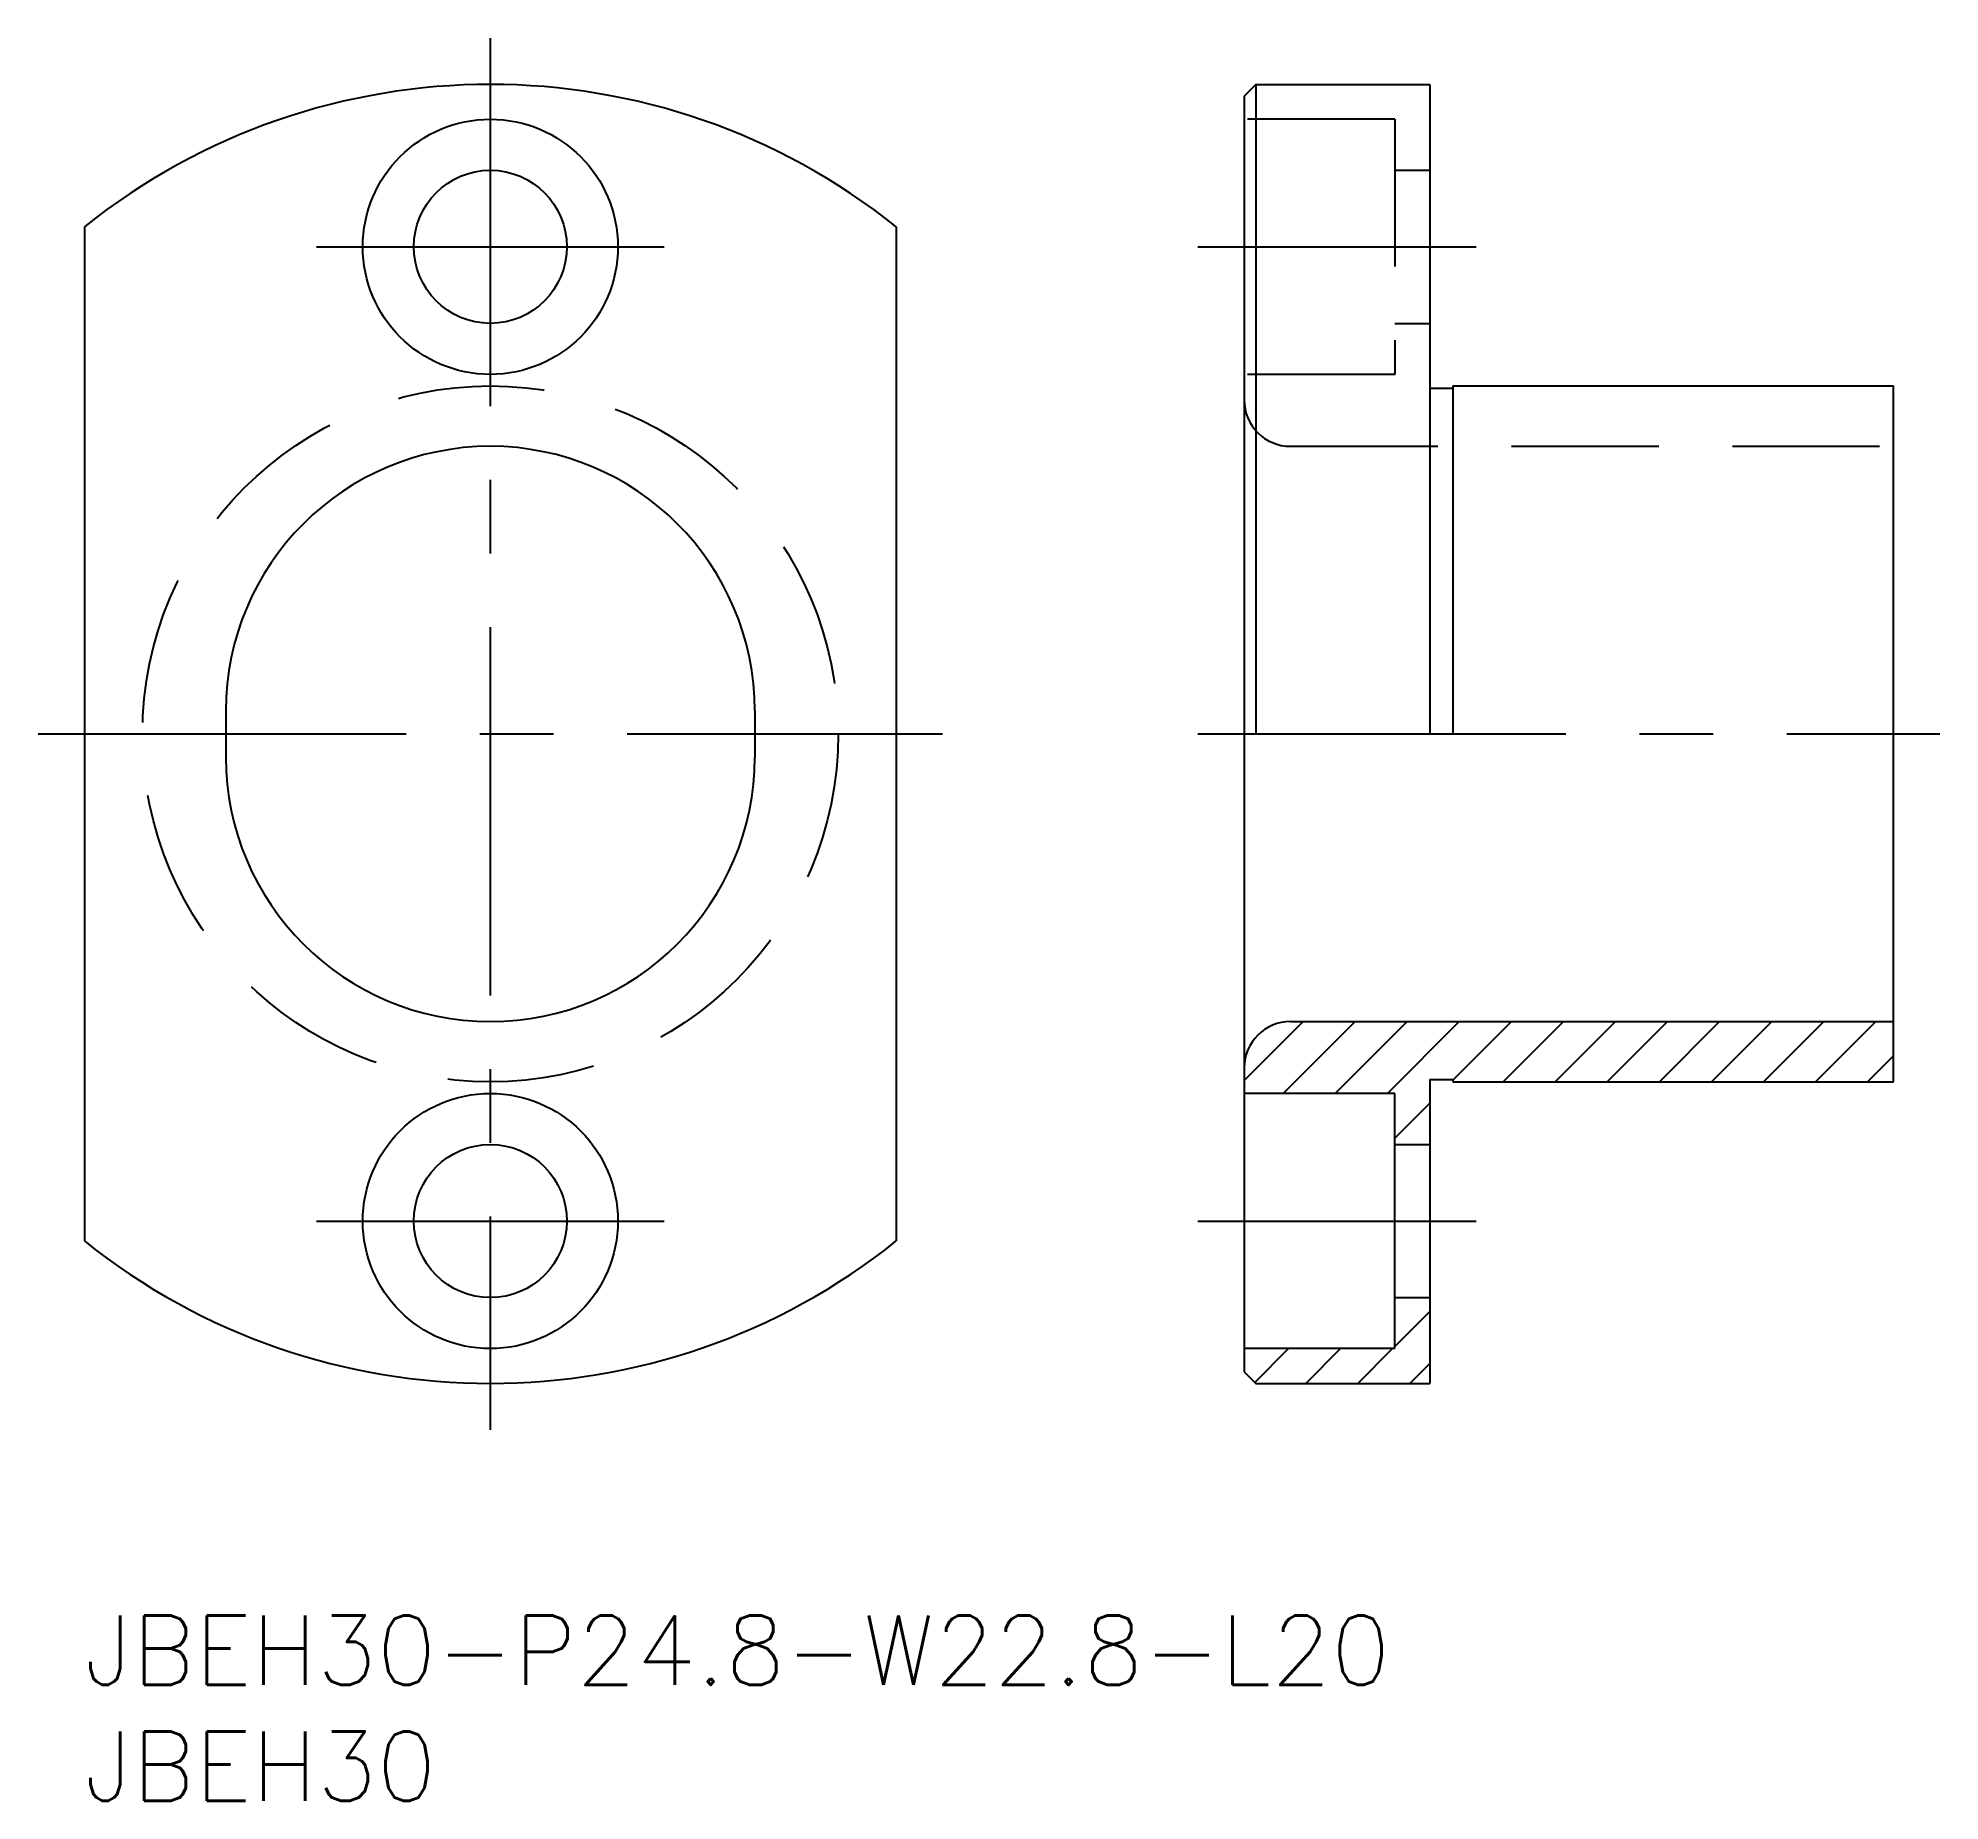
# Model space of a CAD drawing. Extents: x -2 to 80, y -8 to 68.
import ezdxf

# ---------------------------------------------------------------- set-up
doc = ezdxf.new("R2010")
doc.units = 0
doc.header["$LTSCALE"] = 0.5
doc.linetypes.add('CENTER', pattern=[50.8, 31.75, -6.35, 6.35, -6.35])
doc.linetypes.add('DASHED', pattern=[19.05, 12.7, -6.35])
doc.layers.get('0').update_dxf_attribs({"linetype": 'CONTINUOUS'})
for name, color, linetype in [('MSM_CENTER', 1, 'CENTER'), ('MSM_CONTINUOUS', 7, 'CONTINUOUS'), ('MSM_DASHED', 4, 'DASHED'), ('MSM_NARROW', 5, 'CONTINUOUS'), ('MSM_PART_NUMBER', 7, 'CONTINUOUS')]:
    doc.layers.add(name, color=color, linetype=linetype)
doc.styles.get("Standard").update_dxf_attribs({"font": 'txt.shx', "height": 3, "bigfont": 'bigfont.shx'})

# ---------------------------------------------------------------- blocks, each defined once
blk = doc.blocks.new('*U2')
at = {"layer": 'MSM_PART_NUMBER'}
blk.add_text('JBEH30-P24.8-W22.8-L20', height=3, dxfattribs=at).set_placement((0, -3))
blk = doc.blocks.new('*U3')
at = {"layer": 'MSM_PART_NUMBER'}
blk.add_text('JBEH30', height=3, dxfattribs=at).set_placement((0, -8))
blk = doc.blocks.new('*X5')
at = {"color": 0}
for p, q in [((50, 23.059), (52.541, 25.6)), ((51.686, 22.5), (54.786, 25.6)), ((53.931, 22.5), (57.031, 25.6)), ((56.176, 22.5), (59.276, 25.6)), ((59, 23.079), (61.521, 25.6)), ((61.166, 23), (63.766, 25.6)), ((63.411, 23), (66.011, 25.6)), ((65.656, 23), (68.256, 25.6)), ((67.901, 23), (70.501, 25.6)), ((70.146, 23), (72.746, 25.6)), ((72.391, 23), (74.991, 25.6)), ((74.636, 23), (77.236, 25.6)), ((76.882, 23), (78, 24.118)), ((56.5, 20.579), (58, 22.079)), ((56.5, 11.599), (58, 13.099)), ((50.456, 10.044), (51.911, 11.5)), ((52.656, 10), (54.156, 11.5)), ((54.901, 10), (56.401, 11.5)), ((57.146, 10), (58, 10.854))]:
    blk.add_line(p, q, dxfattribs=at)

msp = doc.modelspace()

# ---------------------------------------------------------------- linework, layer by layer
at = {"layer": 'MSM_CENTER'}
for p, q in [((17.5, 68), (17.5, 8)), ((10, 59), (25, 59)), ((48, 59), (60, 59)), ((-2, 38), (37, 38)), ((48, 38), (80, 38)), ((10, 17), (25, 17)), ((48, 17), (60, 17))]:
    msp.add_line(p, q, dxfattribs=at)
at = {"layer": 'MSM_CONTINUOUS'}
for p, q in [((50.5, 66), (50, 65.5)), ((50.5, 66), (58, 66)), ((50.5, 66), (50.5, 38)), ((58, 66), (58, 38)), ((50, 65.5), (50, 10.5)), ((0, 59.857), (0, 16.143)), ((35, 59.857), (35, 16.143)), ((58, 52.9), (59, 52.9)), ((59, 53), (78, 53)), ((59, 53), (59, 38)), ((78, 23), (78, 53)), ((6.1, 39), (6.1, 37)), ((28.9, 39), (28.9, 37)), ((52, 25.6), (78, 25.6)), ((58, 23.1), (58, 10)), ((58, 23.1), (59, 23.1)), ((59, 23.1), (59, 23)), ((59, 23), (78, 23)), ((56.5, 22.5), (50, 22.5)), ((56.5, 11.5), (56.5, 22.5)), ((56.5, 20.3), (58, 20.3)), ((56.5, 13.7), (58, 13.7)), ((56.5, 11.5), (50, 11.5)), ((50, 10.5), (50.5, 10)), ((50.5, 10), (58, 10))]:
    msp.add_line(p, q, dxfattribs=at)
for centre, radius in [((17.5, 59), 5.5), ((17.5, 59), 3.3), ((17.5, 17), 5.5), ((17.5, 17), 3.3)]:
    msp.add_circle(centre, radius, dxfattribs=at)
for centre, radius, start, end in [((17.5, 38), 28, 51.31781, 128.68219), ((17.5, 39), 11.4, 0, 180), ((17.5, 37), 11.4, 180, 0), ((52, 23.6), 2, 90, 180), ((17.5, 38), 28, 231.31781, 308.68219)]:
    msp.add_arc(centre, radius, start, end, dxfattribs=at)
at = {"layer": 'MSM_DASHED'}
for p, q in [((56.5, 64.5), (50, 64.5)), ((56.5, 64.5), (56.5, 53.5)), ((56.5, 62.3), (58, 62.3)), ((56.5, 55.7), (58, 55.7)), ((56.5, 53.5), (50, 53.5)), ((52, 50.4), (78, 50.4))]:
    msp.add_line(p, q, dxfattribs=at)
msp.add_circle((17.5, 38), 15, dxfattribs=at)
msp.add_arc((52, 52.4), 2, 180, 270, dxfattribs=at)

# ---------------------------------------------------------------- block references
at = {"layer": 'MSM_CONTINUOUS'}
for name in ['*U2', '*U3']:
    msp.add_blockref(name, (0, 0), dxfattribs=at)
at = {"layer": 'MSM_NARROW', "linetype": 'CONTINUOUS'}
msp.add_blockref('*X5', (0, 0), dxfattribs=at)

doc.saveas('drawing.dxf')
